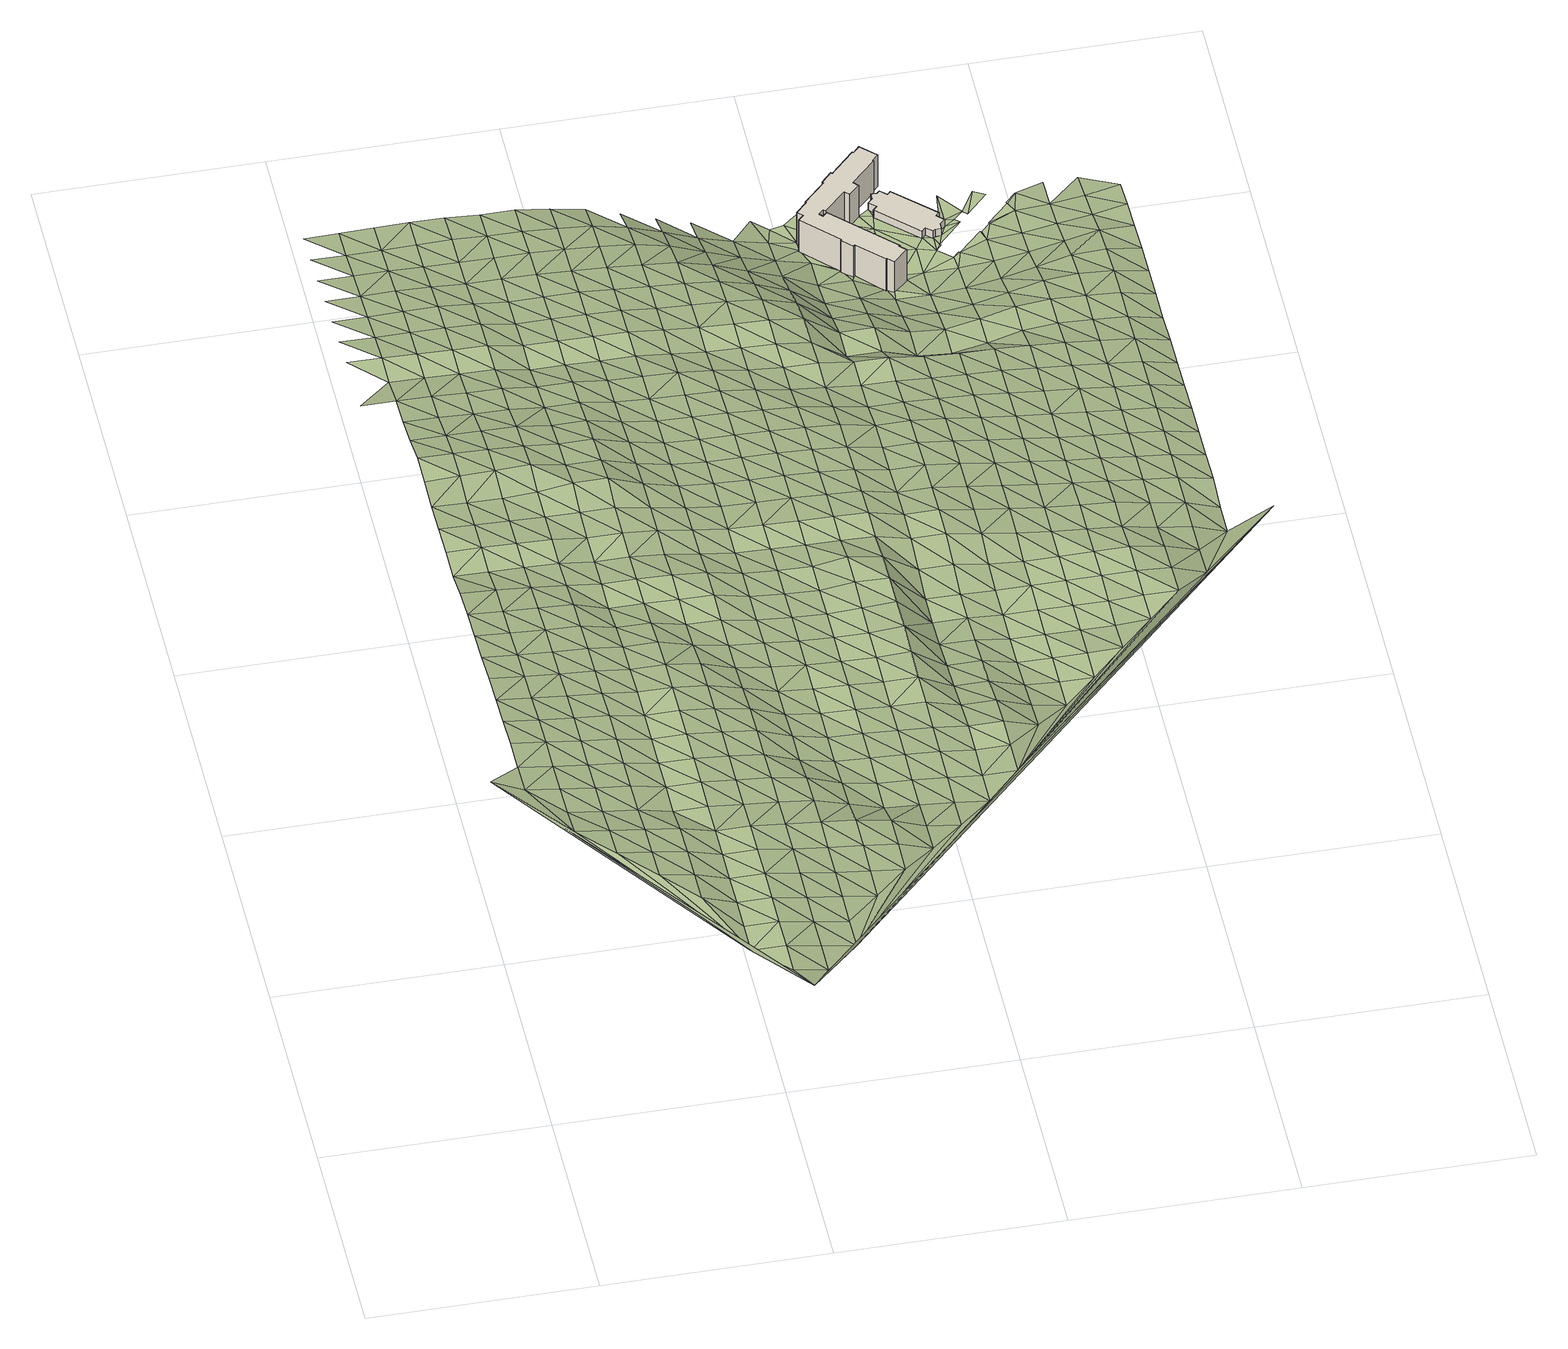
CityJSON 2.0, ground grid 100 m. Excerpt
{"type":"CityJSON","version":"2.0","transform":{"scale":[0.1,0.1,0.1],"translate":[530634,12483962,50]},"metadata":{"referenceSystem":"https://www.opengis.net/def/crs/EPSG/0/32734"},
"CityObjects":{
"building1":{"type":"Building","attributes":{"address":"Browning Road Salt River Cape Town","building":"dormitory","building:levels":6,"beds":"150","residential":"university","operator":"Cape Peninsula University of Technology","building_height":18.1,"plus_code":"4FRW3F65+FFJ","ground_height":50.22,"roof_height":68.32},"geometry":[{"type":"Solid","lod":"1","boundaries":[[[[0,1,2,3]],[[1,4,5,2]],[[4,6,7,5]],[[6,8,9,7]],[[8,10,11,9]],[[10,12,13,11]],[[12,14,15,13]],[[14,16,17,15]],[[16,18,19,17]],[[18,20,21,19]],[[20,22,23,21]],[[22,24,25,23]],[[24,26,27,25]],[[26,28,29,27]],[[28,30,31,29]],[[30,32,33,31]],[[32,34,35,33]],[[34,36,37,35]],[[36,38,39,37]],[[38,40,41,39]],[[40,42,43,41]],[[42,44,45,43]],[[44,46,47,45]],[[46,48,49,47]],[[48,50,51,49]],[[50,52,53,51]],[[52,54,55,53]],[[54,56,57,55]],[[56,58,59,57]],[[58,60,61,59]],[[60,62,63,61]],[[62,64,65,63]],[[64,66,67,65]],[[66,0,3,67]],[[3,2,5,7,9,11,13,15,17,19,21,23,25,27,29,31,33,35,37,39,41,43,45,47,49,51,53,55,57,59,61,63,65,67]],[[66,64,62,60,58,56,54,52,50,48,46,44,42,40,38,36,34,32,30,28,26,24,22,20,18,16,14,12,10,8,6,4,1,0]]]]}]},
"building2":{"type":"Building","attributes":{"address":"Browning Road Salt River Cape Town","building":"university","building:levels":1,"operator":"Cape Peninsula University of Technology","building_height":4.1,"plus_code":"4FRW3F65+GJ5","ground_height":50.32,"roof_height":54.42},"geometry":[{"type":"Solid","lod":"1","boundaries":[[[[68,69,70,71]],[[69,72,73,70]],[[72,74,75,73]],[[74,76,77,75]],[[76,78,79,77]],[[78,80,81,79]],[[80,82,83,81]],[[82,84,85,83]],[[84,86,87,85]],[[86,88,89,87]],[[88,90,91,89]],[[90,92,93,91]],[[92,94,95,93]],[[94,96,97,95]],[[96,98,99,97]],[[98,100,101,99]],[[100,102,103,101]],[[102,68,71,103]],[[71,70,73,75,77,79,81,83,85,87,89,91,93,95,97,99,101,103]],[[102,100,98,96,94,92,90,88,86,84,82,80,78,76,74,72,69,68]]]]}]},
"terrain1":{"type":"TINRelief","geometry":[{"type":"CompositeSurface","lod":"1","boundaries":[[[104,105,106]],[[107,106,105]],[[108,106,107]],[[106,109,104]],[[108,110,106]],[[106,110,109]],[[111,104,112]],[[108,107,113]],[[107,105,114]],[[107,115,113]],[[116,111,112]],[[104,109,112]],[[110,108,117]],[[113,117,108]],[[116,118,119]],[[120,109,110]],[[118,116,112]],[[114,115,107]],[[113,115,121]],[[110,117,120]],[[122,121,115]],[[123,119,124]],[[109,125,112]],[[118,126,119]],[[127,117,113]],[[125,109,120]],[[128,123,124]],[[122,115,114]],[[119,126,124]],[[121,127,113]],[[114,105,129]],[[130,118,112]],[[120,117,131]],[[130,112,125]],[[128,132,133]],[[121,122,134]],[[127,131,117]],[[126,118,135]],[[124,132,128]],[[136,134,122]],[[114,136,122]],[[137,125,120]],[[118,130,135]],[[138,133,139]],[[121,140,127]],[[131,137,120]],[[132,139,133]],[[134,140,121]],[[124,126,141]],[[142,130,125]],[[135,143,126]],[[131,127,144]],[[137,142,125]],[[114,145,136]],[[146,138,147]],[[132,124,141]],[[134,136,148]],[[139,149,138]],[[126,143,141]],[[140,144,127]],[[135,130,150]],[[145,148,136]],[[147,151,146]],[[147,138,149]],[[142,150,130]],[[137,131,152]],[[153,140,134]],[[144,154,131]],[[139,132,155]],[[156,143,135]],[[141,157,132]],[[148,153,134]],[[137,152,142]],[[158,145,114]],[[159,114,129]],[[150,156,135]],[[131,154,152]],[[159,160,114]],[[161,151,162]],[[149,139,155]],[[144,140,163]],[[151,147,164]],[[132,157,155]],[[141,143,165]],[[145,158,148]],[[153,163,140]],[[114,160,158]],[[166,161,162]],[[150,142,167]],[[151,164,162]],[[156,165,143]],[[168,154,144]],[[142,152,167]],[[147,149,169]],[[170,157,141]],[[153,148,171]],[[155,172,149]],[[163,168,144]],[[173,159,129]],[[166,174,175]],[[176,156,150]],[[160,159,173]],[[165,170,141]],[[148,158,171]],[[164,147,169]],[[154,177,152]],[[174,166,162]],[[169,149,172]],[[167,176,150]],[[155,157,178]],[[179,163,153]],[[154,168,177]],[[156,180,165]],[[170,178,157]],[[171,179,153]],[[181,182,175]],[[164,183,162]],[[152,184,167]],[[158,160,185]],[[174,186,175]],[[176,180,156]],[[187,160,173]],[[188,172,155]],[[163,189,168]],[[183,164,169]],[[184,152,177]],[[182,181,190]],[[191,170,165]],[[158,185,171]],[[175,186,181]],[[178,188,155]],[[179,189,163]],[[160,187,185]],[[192,174,162]],[[193,176,167]],[[165,180,191]],[[129,194,173]],[[172,195,169]],[[192,162,183]],[[193,167,184]],[[196,190,197]],[[178,170,198]],[[177,168,199]],[[171,200,179]],[[188,195,172]],[[189,201,168]],[[186,174,202]],[[180,176,203]],[[190,181,197]],[[198,170,191]],[[200,171,185]],[[183,169,204]],[[184,177,199]],[[187,173,194]],[[205,206,207]],[[174,192,202]],[[176,193,203]],[[199,168,201]],[[208,209,196]],[[188,178,210]],[[195,204,169]],[[189,179,211]],[[185,187,194]],[[197,208,196]],[[198,210,178]],[[200,212,179]],[[181,186,213]],[[192,183,214]],[[191,180,215]],[[193,184,216]],[[202,217,186]],[[203,218,180]],[[209,219,206]],[[220,195,188]],[[201,189,211]],[[221,222,207]],[[204,214,183]],[[216,184,199]],[[179,212,211]],[[181,213,197]],[[215,198,191]],[[200,185,223]],[[208,219,209]],[[186,217,213]],[[210,220,188]],[[215,180,218]],[[192,224,202]],[[193,225,203]],[[194,223,185]],[[204,195,226]],[[227,228,221]],[[214,224,192]],[[225,193,216]],[[229,207,206]],[[197,230,208]],[[210,198,231]],[[199,201,232]],[[233,212,200]],[[219,234,206]],[[220,226,195]],[[211,235,201]],[[217,202,236]],[[218,203,237]],[[230,197,213]],[[231,198,215]],[[223,233,200]],[[207,229,221]],[[238,214,204]],[[216,199,232]],[[239,240,227]],[[206,234,229]],[[224,236,202]],[[237,203,225]],[[235,232,201]],[[220,210,241]],[[211,212,242]],[[226,238,204]],[[219,208,243]],[[213,217,244]],[[218,245,215]],[[230,246,208]],[[231,241,210]],[[233,242,212]],[[227,221,247]],[[225,216,248]],[[249,250,239]],[[236,244,217]],[[218,237,245]],[[234,219,243]],[[224,214,251]],[[252,226,220]],[[253,235,211]],[[194,254,223]],[[221,229,247]],[[208,246,243]],[[238,255,214]],[[248,216,232]],[[230,213,256]],[[257,231,215]],[[241,252,220]],[[242,253,211]],[[258,239,227]],[[224,251,236]],[[225,259,237]],[[254,233,223]],[[260,261,249]],[[244,256,213]],[[214,255,251]],[[245,257,215]],[[238,226,262]],[[247,258,227]],[[259,225,248]],[[229,234,263]],[[246,230,264]],[[232,235,265]],[[254,242,233]],[[243,266,234]],[[252,262,226]],[[253,267,235]],[[239,268,249]],[[244,236,269]],[[241,231,270]],[[237,271,245]],[[272,260,273]],[[256,264,230]],[[231,257,274]],[[229,263,247]],[[275,255,238]],[[248,232,265]],[[258,268,239]],[[234,266,263]],[[236,251,269]],[[271,237,259]],[[265,235,267]],[[276,243,246]],[[241,270,252]],[[253,242,277]],[[262,275,238]],[[231,274,270]],[[278,256,244]],[[257,245,279]],[[280,281,273]],[[264,276,246]],[[254,277,242]],[[194,282,254]],[[260,249,283]],[[247,284,258]],[[259,248,285]],[[268,286,249]],[[269,278,244]],[[245,271,279]],[[266,243,287]],[[255,288,251]],[[262,252,289]],[[290,267,253]],[[284,247,263]],[[275,291,255]],[[285,248,265]],[[260,283,273]],[[264,256,292]],[[293,274,257]],[[249,286,283]],[[276,287,243]],[[252,270,289]],[[277,290,253]],[[268,258,294]],[[288,269,251]],[[259,295,271]],[[278,292,256]],[[255,291,288]],[[279,293,257]],[[296,263,266]],[[297,275,262]],[[258,284,294]],[[295,259,285]],[[280,273,298]],[[299,276,264]],[[274,300,270]],[[301,265,267]],[[287,296,266]],[[289,297,262]],[[290,302,267]],[[286,268,303]],[[269,304,278]],[[271,305,279]],[[282,277,254]],[[283,298,273]],[[292,299,264]],[[274,293,300]],[[284,263,306]],[[275,307,291]],[[265,301,285]],[[294,303,268]],[[269,288,304]],[[305,271,295]],[[301,267,302]],[[270,308,289]],[[290,277,282]],[[296,306,263]],[[297,307,275]],[[194,309,282]],[[286,310,283]],[[287,276,311]],[[312,292,278]],[[293,279,313]],[[298,314,280]],[[299,315,276]],[[308,270,300]],[[316,294,284]],[[295,285,317]],[[286,303,310]],[[278,304,312]],[[313,279,305]],[[296,287,311]],[[288,291,318]],[[319,297,289]],[[320,302,290]],[[306,316,284]],[[276,315,311]],[[307,321,291]],[[285,301,317]],[[283,322,298]],[[299,292,323]],[[293,324,300]],[[308,319,289]],[[282,320,290]],[[303,294,325]],[[304,288,318]],[[326,305,295]],[[322,283,310]],[[312,323,292]],[[291,321,318]],[[324,293,313]],[[306,296,327]],[[307,297,328]],[[316,325,294]],[[317,326,295]],[[329,315,299]],[[300,330,308]],[[301,302,331]],[[311,327,296]],[[297,319,328]],[[320,332,302]],[[314,298,333]],[[334,310,303]],[[304,335,312]],[[313,305,336]],[[322,337,298]],[[323,329,299]],[[330,300,324]],[[306,338,316]],[[321,307,339]],[[331,317,301]],[[340,309,194]],[[325,334,303]],[[335,304,318]],[[326,336,305]],[[331,302,332]],[[315,341,311]],[[319,308,342]],[[298,337,333]],[[327,338,306]],[[328,339,307]],[[322,310,343]],[[323,312,344]],[[345,324,313]],[[309,320,282]],[[329,341,315]],[[342,308,330]],[[325,316,346]],[[318,321,347]],[[317,348,326]],[[334,343,310]],[[312,335,344]],[[336,345,313]],[[349,327,311]],[[319,350,328]],[[320,309,332]],[[338,346,316]],[[321,339,347]],[[317,331,348]],[[337,322,351]],[[352,329,323]],[[341,349,311]],[[350,319,342]],[[325,353,334]],[[335,318,354]],[[330,324,355]],[[356,336,326]],[[343,351,322]],[[344,352,323]],[[345,357,324]],[[358,338,327]],[[339,328,359]],[[346,353,325]],[[354,318,347]],[[326,348,356]],[[360,333,337]],[[329,361,341]],[[342,330,355]],[[331,332,362]],[[349,358,327]],[[359,328,350]],[[324,357,355]],[[309,363,332]],[[364,340,194]],[[343,334,365]],[[335,366,344]],[[345,336,367]],[[351,360,337]],[[352,361,329]],[[346,338,368]],[[339,369,347]],[[348,331,362]],[[353,365,334]],[[366,335,354]],[[356,367,336]],[[362,332,363]],[[349,341,370]],[[350,342,371]],[[358,368,338]],[[369,339,359]],[[344,372,352]],[[373,357,345]],[[360,374,333]],[[341,361,370]],[[355,371,342]],[[351,343,375]],[[376,353,346]],[[354,347,377]],[[348,378,356]],[[365,379,343]],[[372,344,366]],[[367,373,345]],[[358,349,380]],[[350,381,359]],[[368,376,346]],[[377,347,369]],[[378,348,362]],[[361,352,382]],[[357,383,355]],[[309,340,363]],[[343,379,375]],[[370,380,349]],[[371,381,350]],[[360,351,384]],[[365,353,385]],[[366,354,386]],[[367,356,387]],[[372,382,352]],[[373,383,357]],[[368,358,388]],[[369,359,389]],[[376,385,353]],[[386,354,377]],[[356,378,387]],[[390,364,194]],[[374,360,384]],[[370,361,391]],[[392,371,355]],[[362,363,393]],[[351,375,384]],[[380,388,358]],[[381,389,359]],[[394,379,365]],[[366,395,372]],[[396,373,367]],[[391,361,382]],[[383,392,355]],[[368,397,376]],[[369,398,377]],[[378,362,393]],[[385,394,365]],[[395,366,386]],[[387,396,367]],[[393,363,340]],[[399,380,370]],[[400,381,371]],[[388,397,368]],[[389,398,369]],[[382,372,401]],[[373,402,383]],[[384,403,374]],[[391,399,370]],[[392,400,371]],[[375,379,404]],[[385,376,405]],[[386,377,406]],[[378,407,387]],[[394,408,379]],[[372,395,401]],[[396,402,373]],[[388,380,409]],[[389,381,410]],[[397,405,376]],[[398,406,377]],[[407,378,393]],[[375,404,384]],[[411,391,382]],[[392,383,412]],[[379,408,404]],[[399,409,380]],[[400,410,381]],[[385,413,394]],[[414,396,387]],[[411,382,401]],[[383,402,412]],[[415,397,388]],[[386,416,395]],[[417,398,389]],[[405,413,385]],[[406,418,386]],[[414,387,407]],[[419,403,384]],[[399,391,420]],[[400,392,421]],[[393,340,364]],[[409,415,388]],[[410,417,389]],[[408,394,422]],[[401,395,416]],[[402,396,423]],[[384,404,419]],[[391,411,420]],[[386,418,416]],[[412,421,392]],[[405,397,424]],[[406,398,425]],[[194,129,426]],[[407,393,364]],[[413,422,394]],[[396,414,423]],[[399,427,409]],[[410,400,428]],[[415,424,397]],[[417,425,398]],[[411,401,429]],[[419,430,403]],[[427,399,420]],[[421,428,400]],[[408,431,404]],[[432,413,405]],[[433,418,406]],[[412,402,434]],[[414,407,435]],[[422,436,408]],[[429,401,416]],[[423,437,402]],[[410,438,417]],[[424,432,405]],[[425,433,406]],[[435,407,364]],[[431,419,404]],[[415,409,439]],[[411,440,420]],[[421,412,434]],[[408,436,431]],[[427,441,409]],[[428,438,410]],[[434,402,437]],[[422,413,442]],[[414,443,423]],[[440,411,429]],[[415,439,424]],[[416,418,444]],[[425,417,445]],[[432,442,413]],[[409,441,439]],[[433,446,418]],[[443,414,435]],[[447,430,419]],[[420,448,427]],[[421,449,428]],[[438,445,417]],[[450,436,422]],[[429,416,444]],[[437,423,451]],[[447,419,431]],[[448,420,440]],[[418,446,444]],[[434,449,421]],[[432,424,452]],[[425,453,433]],[[442,450,422]],[[423,443,451]],[[441,427,454]],[[438,428,455]],[[390,435,364]],[[424,439,452]],[[445,453,425]],[[440,429,456]],[[437,457,434]],[[430,447,458]],[[448,454,427]],[[449,455,428]],[[431,436,459]],[[460,442,432]],[[446,433,461]],[[450,462,436]],[[456,429,444]],[[457,437,451]],[[441,463,439]],[[464,445,438]],[[435,465,443]],[[452,460,432]],[[453,461,433]],[[440,466,448]],[[434,467,449]],[[436,462,459]],[[441,454,463]],[[455,464,438]],[[447,431,468]],[[450,442,469]],[[470,444,446]],[[451,443,465]],[[466,440,456]],[[467,434,457]],[[435,390,465]],[[439,471,452]],[[453,445,472]],[[460,469,442]],[[446,461,470]],[[468,458,447]],[[454,448,473]],[[455,449,474]],[[468,431,459]],[[471,439,463]],[[464,472,445]],[[475,462,450]],[[456,444,476]],[[457,451,477]],[[473,448,466]],[[467,474,449]],[[452,478,460]],[[479,461,453]],[[469,475,450]],[[470,476,444]],[[477,451,465]],[[454,480,463]],[[471,478,452]],[[472,479,453]],[[466,456,481]],[[464,455,482]],[[457,483,467]],[[458,468,484]],[[480,454,473]],[[455,474,485]],[[462,486,459]],[[487,469,460]],[[461,488,470]],[[475,489,462]],[[476,481,456]],[[483,457,477]],[[463,490,471]],[[472,464,482]],[[478,487,460]],[[479,488,461]],[[455,485,482]],[[459,486,468]],[[466,491,473]],[[474,467,492]],[[390,493,465]],[[462,489,486]],[[490,463,480]],[[475,469,494]],[[495,476,470]],[[481,491,466]],[[492,467,483]],[[478,471,496]],[[479,472,497]],[[477,465,493]],[[487,494,469]],[[488,495,470]],[[468,498,484]],[[480,473,499]],[[474,500,485]],[[496,471,490]],[[482,497,472]],[[501,489,475]],[[502,481,476]],[[483,477,493]],[[498,468,486]],[[491,499,473]],[[474,492,500]],[[487,478,503]],[[479,504,488]],[[494,501,475]],[[495,502,476]],[[480,505,490]],[[503,478,496]],[[497,504,479]],[[491,481,506]],[[507,482,485]],[[483,508,492]],[[499,505,480]],[[500,509,485]],[[486,489,510]],[[495,488,511]],[[501,512,489]],[[502,506,481]],[[508,483,493]],[[390,513,493]],[[494,487,514]],[[496,490,515]],[[482,507,497]],[[194,426,390]],[[487,503,516]],[[504,511,488]],[[485,509,507]],[[486,510,498]],[[517,499,491]],[[492,518,500]],[[489,512,510]],[[505,515,490]],[[501,494,514]],[[495,519,502]],[[487,516,514]],[[506,517,491]],[[518,492,508]],[[503,496,520]],[[504,497,521]],[[511,519,495]],[[522,498,523]],[[505,499,524]],[[509,500,525]],[[496,515,520]],[[497,507,521]],[[501,526,512]],[[506,502,527]],[[498,510,523]],[[517,524,499]],[[525,500,518]],[[516,503,528]],[[529,511,504]],[[493,513,508]],[[526,501,514]],[[519,527,502]],[[530,515,505]],[[509,531,507]],[[528,503,520]],[[521,529,504]],[[532,517,506]],[[508,513,518]],[[524,530,505]],[[531,509,525]],[[533,513,390]],[[512,534,510]],[[516,535,514]],[[519,511,536]],[[526,537,512]],[[532,506,527]],[[520,515,538]],[[539,521,507]],[[535,516,528]],[[529,536,511]],[[510,534,523]],[[525,518,540]],[[512,537,534]],[[530,538,515]],[[539,507,531]],[[541,526,514]],[[524,517,542]],[[543,527,519]],[[517,532,544]],[[513,540,518]],[[545,528,520]],[[521,546,529]],[[541,514,535]],[[536,543,519]],[[547,523,548]],[[530,524,542]],[[525,549,531]],[[538,545,520]],[[517,544,542]],[[546,521,539]],[[537,526,550]],[[548,523,534]],[[540,549,525]],[[535,528,551]],[[532,527,552]],[[536,529,553]],[[526,541,550]],[[543,554,527]],[[530,555,538]],[[539,531,556]],[[557,533,390]],[[545,551,528]],[[529,546,553]],[[544,532,552]],[[555,530,542]],[[552,527,554]],[[549,556,531]],[[537,558,534]],[[559,541,535]],[[560,543,536]],[[513,533,540]],[[550,561,537]],[[551,559,535]],[[553,560,536]],[[548,534,558]],[[562,545,538]],[[544,563,542]],[[546,539,564]],[[549,540,533]],[[537,561,558]],[[555,565,538]],[[556,566,539]],[[550,541,567]],[[543,568,554]],[[563,544,552]],[[545,562,551]],[[546,564,553]],[[559,567,541]],[[538,565,562]],[[560,568,543]],[[539,566,564]],[[569,570,548]],[[571,555,542]],[[549,572,556]],[[573,561,550]],[[569,548,558]],[[571,542,563]],[[533,572,549]],[[557,390,574]],[[559,551,575]],[[552,554,576]],[[553,577,560]],[[567,573,550]],[[568,578,554]],[[565,555,579]],[[566,556,580]],[[551,562,575]],[[577,553,564]],[[563,552,576]],[[555,571,579]],[[576,554,578]],[[572,580,556]],[[561,581,558]],[[582,567,559]],[[573,583,561]],[[568,560,584]],[[566,585,564]],[[575,582,559]],[[577,586,560]],[[569,558,581]],[[562,565,587]],[[571,563,588]],[[561,583,581]],[[579,589,565]],[[580,585,566]],[[573,567,590]],[[578,568,584]],[[572,533,557]],[[588,563,576]],[[560,586,584]],[[587,575,562]],[[564,591,577]],[[582,590,567]],[[565,589,587]],[[571,592,579]],[[580,572,557]],[[585,591,564]],[[390,593,574]],[[594,583,573]],[[569,581,595]],[[592,571,588]],[[575,596,582]],[[576,578,597]],[[586,577,598]],[[595,599,569]],[[590,594,573]],[[584,600,578]],[[589,579,601]],[[585,580,602]],[[575,587,596]],[[591,598,577]],[[588,576,597]],[[601,579,592]],[[597,578,600]],[[557,602,580]],[[583,603,581]],[[604,590,582]],[[586,605,584]],[[594,606,583]],[[589,607,587]],[[585,608,591]],[[596,604,582]],[[598,605,586]],[[599,595,609]],[[595,581,610]],[[592,588,611]],[[583,606,603]],[[607,589,601]],[[602,608,585]],[[594,590,612]],[[600,584,613]],[[597,611,588]],[[596,587,614]],[[598,591,615]],[[616,593,390]],[[603,610,581]],[[595,617,609]],[[604,612,590]],[[605,613,584]],[[592,618,601]],[[617,595,610]],[[614,587,607]],[[608,615,591]],[[619,606,594]],[[600,620,597]],[[602,557,574]],[[611,618,592]],[[621,609,617]],[[622,604,596]],[[598,623,605]],[[612,619,594]],[[613,620,600]],[[607,601,624]],[[610,625,617]],[[574,608,602]],[[622,596,614]],[[615,623,598]],[[626,603,606]],[[611,597,627]],[[618,624,601]],[[628,621,617]],[[603,629,610]],[[604,630,612]],[[613,605,631]],[[606,619,632]],[[620,627,597]],[[633,628,617]],[[607,634,614]],[[632,626,606]],[[615,608,635]],[[630,604,622]],[[623,631,605]],[[621,628,636]],[[629,603,626]],[[618,611,637]],[[624,634,607]],[[574,635,608]],[[619,612,638]],[[627,637,611]],[[622,614,639]],[[620,613,640]],[[641,623,615]],[[612,630,638]],[[631,642,613]],[[643,644,645]],[[632,646,626]],[[643,647,648]],[[618,649,624]],[[643,645,647]],[[634,639,614]],[[635,641,615]],[[632,650,646]],[[632,619,651]],[[620,640,627]],[[637,649,618]],[[613,642,640]],[[631,623,652]],[[638,653,619]],[[645,654,647]],[[651,650,632]],[[630,622,655]],[[634,624,656]],[[639,657,622]],[[653,651,619]],[[641,652,623]],[[637,627,658]],[[574,593,635]],[[649,656,624]],[[616,390,426]],[[630,655,638]],[[659,642,631]],[[660,647,654]],[[622,657,655]],[[627,640,658]],[[634,661,639]],[[641,635,593]],[[662,654,645]],[[652,659,631]],[[663,649,637]],[[653,664,651]],[[651,664,665]],[[656,661,634]],[[638,666,653]],[[642,667,640]],[[658,663,637]],[[668,660,654]],[[645,669,662]],[[657,639,670]],[[671,652,641]],[[666,638,655]],[[642,659,667]],[[649,672,656]],[[661,670,639]],[[593,671,641]],[[653,673,664]],[[674,668,654]],[[640,675,658]],[[674,654,662]],[[663,672,649]],[[657,676,655]],[[652,677,659]],[[666,673,653]],[[675,640,667]],[[664,673,678]],[[679,661,656]],[[678,669,680]],[[670,676,657]],[[671,677,652]],[[674,681,668]],[[682,663,658]],[[656,672,679]],[[655,683,666]],[[682,658,675]],[[684,669,678]],[[670,661,685]],[[667,659,686]],[[681,674,687]],[[662,669,688]],[[676,683,655]],[[677,689,659]],[[678,673,684]],[[681,687,690]],[[674,662,688]],[[672,663,691]],[[616,671,593]],[[685,661,679]],[[673,666,692]],[[675,667,686]],[[663,682,691]],[[686,659,689]],[[669,684,688]],[[687,693,690]],[[676,670,694]],[[683,692,666]],[[677,671,695]],[[674,696,687]],[[685,694,670]],[[679,672,697]],[[682,675,698]],[[691,699,672]],[[674,688,696]],[[684,673,700]],[[701,683,676]],[[689,677,695]],[[692,702,673]],[[698,675,686]],[[671,616,695]],[[685,679,697]],[[703,688,684]],[[694,701,676]],[[697,672,699]],[[682,704,691]],[[702,700,673]],[[692,683,705]],[[704,682,698]],[[696,688,703]],[[684,706,703]],[[694,685,707]],[[686,689,708]],[[701,705,683]],[[695,709,689]],[[706,684,700]],[[699,691,710]],[[697,707,685]],[[696,703,711]],[[712,696,711]],[[713,702,692]],[[698,686,708]],[[710,691,704]],[[708,689,709]],[[711,703,714]],[[701,694,715]],[[703,716,714]],[[705,713,692]],[[699,717,697]],[[714,718,711]],[[719,711,718]],[[694,707,715]],[[704,698,720]],[[721,695,616]],[[706,700,722]],[[717,699,710]],[[700,702,723]],[[724,705,701]],[[722,725,706]],[[713,726,702]],[[708,720,698]],[[727,728,718]],[[707,697,729]],[[695,721,709]],[[715,724,701]],[[714,730,718]],[[704,731,710]],[[723,722,700]],[[723,702,726]],[[729,697,717]],[[732,733,734]],[[733,732,727]],[[713,705,735]],[[721,708,709]],[[727,718,730]],[[720,731,704]],[[736,715,707]],[[727,737,733]],[[734,733,738]],[[724,735,705]],[[717,710,739]],[[730,737,727]],[[736,707,729]],[[740,726,713]],[[720,708,741]],[[731,739,710]],[[742,722,723]],[[743,733,737]],[[738,733,743]],[[715,744,724]],[[735,740,713]],[[741,708,721]],[[722,742,745]],[[717,746,729]],[[744,715,736]],[[721,616,426]],[[747,731,720]],[[739,746,717]],[[723,726,748]],[[735,724,749]],[[740,750,726]],[[747,720,741]],[[742,751,745]],[[736,729,752]],[[724,744,749]],[[723,748,742]],[[753,739,731]],[[751,742,754]],[[748,726,750]],[[746,752,729]],[[743,755,756]],[[757,740,735]],[[753,731,747]],[[749,757,735]],[[744,736,758]],[[746,739,759]],[[752,760,736]],[[742,761,754]],[[756,755,762]],[[740,763,750]],[[742,748,761]],[[759,739,753]],[[744,758,749]],[[757,763,740]],[[736,760,758]],[[764,765,754]],[[766,752,746]],[[766,746,759]],[[754,761,764]],[[748,750,767]],[[749,768,757]],[[763,769,750]],[[770,765,764]],[[760,752,771]],[[768,749,758]],[[761,748,767]],[[767,750,769]],[[752,766,771]],[[763,757,772]],[[773,758,760]],[[768,774,757]],[[775,776,770]],[[770,764,775]],[[777,764,761]],[[773,760,771]],[[769,763,772]],[[777,761,767]],[[757,774,772]],[[768,758,778]],[[764,779,775]],[[778,758,773]],[[764,777,779]],[[780,767,769]],[[774,768,781]],[[772,782,769]],[[781,768,778]],[[767,780,777]],[[780,769,782]],[[783,775,779]],[[784,772,774]],[[784,774,781]],[[777,785,779]],[[782,772,786]],[[777,780,785]],[[786,772,784]],[[787,780,782]],[[785,788,779]],[[787,782,786]],[[789,779,788]],[[790,785,780]],[[790,780,787]],[[788,785,791]],[[791,785,790]],[[792,789,788]],[[792,788,791]]]}]}
},
"vertices":[
[2416,4681,10],[2480,4745,10],[2480,4745,191],[2416,4681,191],[2455,4771,10],[2455,4771,191],[2459,4775,10],[2459,4775,191],[2198,5034,10],[2198,5034,191],[2179,5014,10],[2179,5014,191],[2165,5029,10],[2165,5029,191],[2186,5051,10],[2186,5051,191],[2195,5042,10],[2195,5042,191],[2295,5142,10],[2295,5142,191],[2315,5120,10],[2315,5120,191],[2362,5167,10],[2362,5167,191],[2344,5189,10],[2344,5189,191],[2454,5302,10],[2454,5302,191],[2450,5306,10],[2450,5306,191],[2478,5335,10],[2478,5335,191],[2410,5400,10],[2410,5400,191],[2381,5370,10],[2381,5370,191],[2377,5374,10],[2377,5374,191],[2269,5263,10],[2269,5263,191],[2264,5268,10],[2264,5268,191],[2216,5218,10],[2216,5218,191],[2221,5213,10],[2221,5213,191],[2122,5113,10],[2122,5113,191],[2126,5109,10],[2126,5109,191],[2074,5057,10],[2074,5057,191],[2097,5034,10],[2097,5034,191],[2074,5011,10],[2074,5011,191],[2225,4858,10],[2225,4858,191],[2221,4853,10],[2221,4853,191],[2267,4808,10],[2267,4808,191],[2274,4815,10],[2274,4815,191],[2385,4704,10],[2385,4704,191],[2389,4708,10],[2389,4708,191],
[2469,5264,11],[2458,5252,11],[2458,5252,52],[2469,5264,52],[2430,5253,11],[2430,5253,52],[2430,5222,11],[2430,5222,52],[2409,5201,11],[2409,5201,52],[2440,5171,11],[2440,5171,52],[2422,5153,11],[2422,5153,52],[2596,4986,11],[2596,4986,52],[2613,5004,11],[2613,5004,52],[2642,4977,11],[2642,4977,52],[2651,4986,11],[2651,4986,52],[2678,4986,11],[2678,4986,52],[2678,5015,11],[2678,5015,52],[2702,5039,11],[2702,5039,52],[2673,5067,11],[2673,5067,52],[2688,5083,11],[2688,5083,52],[2514,5250,11],[2514,5250,52],[2499,5235,11],[2499,5235,52],
[155,1477,665],[20,1380,698],[155,1327,674],[305,1027,685],[305,1177,657],[305,1477,645],[305,1327,652],[155,1627,665],[305,1627,645],[455,1027,663],[906,277,580],[455,877,673],[155,1777,653],[455,1177,635],[305,1777,635],[155,1927,638],[455,1327,631],[606,877,648],[606,727,656],[155,2077,623],[305,2077,607],[455,1477,624],[305,1927,621],[606,1027,640],[155,2227,607],[1123,5,589],[455,1627,624],[606,1177,615],[305,2227,593],[155,2377,592],[756,727,630],[455,1777,617],[756,577,636],[606,1327,613],[155,2527,576],[305,2377,580],[756,877,624],[455,2077,593],[606,1477,608],[455,1927,605],[756,1027,619],[906,427,580],[155,2677,559],[305,2677,550],[906,577,580],[305,2527,566],[606,1627,608],[155,2827,519],[756,1327,579],[906,727,579],[756,1177,578],[455,2377,570],[606,1777,602],[455,2227,582],[1056,427,580],[1056,127,580],[1056,277,580],[155,2977,519],[305,2977,517],[906,877,578],[305,2827,517],[606,1927,592],[155,3127,513],[756,1477,578],[906,1027,576],[455,2677,537],[606,2077,583],[1056,577,580],[455,2527,558],[1206,127,550],[305,3127,509],[155,3277,502],[756,1627,578],[906,1177,578],[606,2227,573],[1056,727,579],[756,1777,576],[305,3427,513],[155,3427,509],[455,2827,513],[906,1327,579],[1206,427,551],[305,3277,497],[1206,277,550],[606,2377,563],[1056,877,578],[155,3577,506],[756,1927,571],[455,2977,513],[906,1477,578],[1357,277,523],[606,2527,548],[155,3727,468],[305,3577,505],[756,2077,564],[1056,1177,561],[1206,577,552],[1056,1027,576],[455,3127,503],[906,1627,578],[606,2677,519],[5,4027,418],[155,4027,420],[155,4177,389],[305,3727,470],[155,3877,438],[756,2227,553],[1206,877,555],[1206,727,554],[455,3427,518],[606,2827,509],[906,1927,571],[1056,1327,563],[455,3277,495],[906,1777,576],[305,3877,434],[756,2377,526],[155,4327,389],[5,4327,391],[1357,427,525],[606,2977,509],[1056,1477,563],[756,2527,498],[155,4477,370],[5,4477,372],[305,4177,384],[455,3577,500],[906,2077,564],[1206,1177,547],[1357,577,528],[305,4027,416],[1206,1027,558],[606,3127,498],[1056,1627,563],[756,2677,502],[155,4627,348],[5,4627,347],[906,2227,553],[1357,727,529],[455,3877,428],[606,3277,504],[1056,1777,560],[455,3727,467],[305,4327,384],[1206,1327,550],[155,4777,329],[5,4777,329],[756,2977,489],[906,2377,526],[1357,877,533],[1507,577,504],[756,2827,489],[606,3427,524],[1056,1927,554],[305,4477,369],[1206,1477,542],[155,4927,308],[5,4927,306],[906,2527,498],[455,4177,380],[606,3577,491],[1357,1177,528],[455,4027,410],[1357,1027,542],[305,4627,352],[756,3127,496],[1056,2227,510],[1206,1627,542],[5,5077,288],[155,5077,287],[1056,2077,541],[906,2677,502],[606,3727,464],[1507,727,508],[756,3277,527],[1206,1777,531],[155,5227,276],[5,5227,273],[1657,727,490],[305,4927,307],[455,4327,380],[1357,1327,521],[305,4777,332],[606,3877,424],[906,2977,489],[1056,2377,489],[1507,877,518],[906,2827,489],[756,3427,493],[1206,1927,511],[455,4477,367],[1357,1477,484],[606,4027,407],[1056,2527,493],[305,5077,289],[756,3577,476],[1206,2077,488],[1507,1177,480],[1507,1027,527],[455,4627,353],[906,3127,496],[1357,1627,484],[606,4177,377],[1056,2677,497],[1206,2227,478],[1807,877,445],[455,4777,327],[756,3877,408],[906,3277,527],[1357,1777,469],[305,5227,279],[756,3727,443],[606,4327,377],[1507,1327,462],[1056,2977,474],[1206,2377,485],[1657,877,498],[1056,2827,474],[455,4927,302],[906,3427,493],[1357,1927,462],[606,4477,361],[1507,1477,447],[756,4027,388],[1206,2527,490],[906,3577,476],[1357,2077,464],[1657,1177,428],[1657,1027,496],[455,5227,282],[606,4627,339],[1056,3127,468],[1507,1627,447],[455,5077,290],[756,4177,348],[1206,2677,483],[1957,1027,413],[906,3727,443],[1357,2227,463],[606,4777,315],[1056,3277,468],[1507,1777,447],[756,4327,348],[1206,2827,450],[1657,1327,431],[906,3877,408],[1357,2377,458],[606,4927,302],[1056,3427,444],[756,4477,335],[1206,2977,450],[1507,2077,449],[1657,1477,440],[1507,1927,448],[906,4027,388],[1357,2527,455],[606,5077,294],[1056,3577,429],[1807,1177,417],[1807,1027,436],[2108,1177,383],[756,4627,323],[1206,3127,438],[1657,1627,440],[906,4177,348],[1357,2677,449],[1056,3727,406],[1507,2227,447],[1206,3277,426],[1657,1777,442],[606,5227,279],[756,4927,299],[906,4327,348],[1357,2827,428],[1807,1327,422],[756,4777,315],[1056,3877,384],[1507,2377,445],[1206,3427,411],[1657,1927,442],[756,5077,285],[906,4477,335],[1357,2977,428],[1807,1477,430],[1056,4027,367],[1507,2527,440],[2258,1327,393],[1206,3577,397],[1657,2077,440],[1957,1177,402],[906,4627,323],[1357,3127,419],[1807,1627,430],[1056,4177,343],[1507,2677,436],[1206,3727,384],[1657,2227,438],[1357,3277,411],[1807,1777,430],[756,5227,269],[906,4927,299],[1056,4327,343],[1507,2827,422],[1957,1327,408],[906,4777,315],[1206,3877,372],[1657,2377,437],[1357,3427,397],[1807,1927,432],[1056,4477,333],[1957,1477,420],[1206,4027,362],[1507,3127,412],[1657,2527,433],[1507,2977,422],[906,5077,285],[1357,3577,388],[1807,2077,435],[1056,4627,323],[1957,1627,420],[1206,4177,342],[1657,2677,431],[3680,2940,157],[1357,3727,378],[1807,2227,438],[1507,3277,404],[906,5227,269],[1056,4927,292],[1206,4327,342],[1657,2827,417],[1957,1927,433],[2108,1327,393],[1056,4777,306],[1957,1777,427],[1807,2377,442],[1357,4027,359],[1507,3427,395],[1357,3877,368],[1206,4477,327],[2108,1477,400],[1657,3127,410],[1807,2527,452],[1657,2977,417],[1056,5077,274],[1507,3577,386],[1957,2077,441],[1206,4627,310],[2108,1627,400],[1357,4177,325],[1807,2677,457],[1507,3727,375],[1957,2227,448],[1657,3277,402],[2108,1777,383],[1056,5227,247],[1206,4927,280],[1357,4327,325],[1807,2827,414],[1206,4777,298],[1507,3877,361],[1957,2377,451],[2258,1477,400],[1657,3427,392],[2108,1927,354],[1206,5077,258],[1357,4477,309],[1807,2977,414],[1507,4027,341],[1957,2527,449],[1657,3577,379],[2108,2077,333],[1357,4627,298],[1807,3127,402],[2258,1627,400],[1507,4177,310],[1957,2677,434],[1657,3727,364],[1807,3277,392],[2108,2377,300],[2258,1777,383],[1206,5227,217],[2108,2227,313],[1357,4927,262],[1507,4327,310],[1957,2827,409],[1357,4777,284],[1657,3877,342],[1807,3427,384],[2258,1927,354],[2408,1627,350],[1507,4477,301],[1957,2977,409],[1657,4027,316],[2108,2527,298],[1357,5077,223],[1807,3577,373],[2258,2077,333],[1507,4627,288],[1957,3127,394],[1657,4177,304],[2108,2677,330],[1807,3727,352],[1957,3277,379],[2258,2377,300],[2408,1777,325],[2258,2227,313],[1507,4927,226],[2108,2827,370],[1507,4777,269],[2558,1777,294],[1657,4477,294],[1807,3877,315],[1657,4327,304],[1957,3427,371],[2408,1927,301],[2108,2977,370],[1807,4027,302],[2258,2527,298],[1357,5227,162],[1507,5077,167],[1957,3577,360],[2408,2077,294],[1657,4627,271],[2108,3127,357],[1807,4177,299],[2258,2677,330],[1957,3727,327],[2408,2227,291],[2108,3277,348],[2708,1927,288],[1657,4927,163],[1807,4327,299],[2258,2827,370],[1657,4777,226],[1957,3877,296],[2408,2377,290],[2558,1927,291],[1807,4477,278],[2108,3577,328],[2258,2977,370],[2108,3427,340],[1957,4027,300],[2408,2527,291],[1507,5227,106],[1657,5077,105],[2558,2077,290],[1807,4627,228],[1957,4177,278],[2258,3277,348],[2408,2677,305],[2258,3127,357],[2108,3727,296],[2558,2227,286],[2859,2077,293],[1807,4927,105],[1957,4327,278],[2408,2827,343],[1807,4777,166],[2108,4027,276],[2258,3427,340],[2558,2527,292],[2108,3877,279],[2558,2377,290],[1957,4477,229],[2408,2977,343],[1807,5077,57],[1657,5227,53],[2258,3577,328],[2708,2077,292],[1957,4627,164],[3009,2227,291],[2108,4177,170],[2408,3277,328],[2558,2677,293],[2408,3127,335],[2258,3727,296],[2708,2227,284],[1957,4927,56],[2108,4327,170],[1957,4777,104],[2558,2977,318],[2708,2377,288],[2558,2827,318],[2258,4027,276],[2408,3427,321],[2258,3877,279],[2108,4477,112],[2708,2527,292],[2408,3577,311],[3159,2377,289],[2108,4627,59],[1957,5077,22],[2258,4177,170],[2558,3277,305],[2708,2677,292],[1912,5229,12],[2558,3127,312],[2408,3727,289],[2859,2227,283],[2108,4927,17],[2258,4327,170],[2708,2827,298],[2108,4777,25],[2408,3877,268],[2859,2377,286],[1979,5163,12],[2074,5011,16],[2558,3427,298],[2258,4477,112],[2708,2977,298],[2408,4027,252],[2859,2527,292],[3309,2527,227],[2074,5057,16],[2558,3577,290],[2258,4627,59],[2708,3127,290],[2043,5177,14],[2408,4177,117],[2859,2677,293],[2558,3727,279],[2097,5034,16],[2221,4853,17],[2708,3277,284],[2122,5113,16],[2225,4858,17],[2408,4327,117],[2859,2827,283],[2258,4777,25],[2126,5109,16],[2558,3877,260],[3009,2377,292],[2108,5227,14],[2708,3427,277],[2408,4477,68],[2558,4027,240],[2859,3127,271],[3009,2527,293],[2859,2977,283],[2165,5029,16],[2179,5014,16],[2198,5034,16],[2267,4808,25],[2195,5042,16],[2186,5051,16],[2708,3577,270],[2274,4815,25],[2385,4704,17],[3009,2677,293],[2408,4627,27],[2258,5077,16],[2558,4327,102],[2708,3727,264],[2558,4177,102],[2859,3277,263],[3009,2827,271],[2295,5142,16],[2708,3877,254],[2408,4927,15],[2859,3427,257],[2416,4681,27],[2389,4708,17],[2558,4477,58],[3009,2977,271],[2315,5120,16],[2459,4775,17],[2708,4027,238],[3159,2527,283],[2859,3577,252],[2558,4627,24],[2408,5077,16],[3009,3127,254],[2708,4177,135],[3159,2677,269],[2480,4745,17],[2859,3727,247],[2455,4771,17],[2362,5167,15],[3009,3277,247],[2708,4327,135],[2558,4777,13],[2859,3877,241],[3159,2977,237],[2422,5153,15],[2558,4927,13],[3159,2827,237],[2409,5201,15],[3009,3427,240],[2708,4477,79],[2440,5171,15],[2859,4027,232],[3309,2677,217],[2596,4986,13],[3009,3727,231],[3159,3127,234],[3009,3577,236],[2708,4777,12],[2859,4177,179],[2708,4627,37],[2640,4902,12],[3159,3277,229],[2859,4327,179],[2701,4844,12],[3009,3877,227],[3309,2977,213],[3309,2827,213],[3159,3427,224],[2642,4977,12],[2613,5004,14],[2859,4477,119],[2660,4935,12],[3009,4027,221],[2666,4929,12],[3159,3577,219],[2678,4986,12],[2651,4986,12],[3309,3127,217],[3459,2827,157],[2735,4869,12],[2859,4777,24],[3009,4177,194],[2730,4874,12],[2859,4627,62],[2702,5039,12],[2678,5015,12],[3159,3727,214],[2771,5050,12],[3309,3277,212],[2673,5067,12],[2708,5077,11],[2688,5083,12],[3009,4327,194],[3159,3877,209],[2750,5070,12],[2708,5227,10],[3309,3427,209],[3009,4477,162],[3459,2977,157],[2859,4927,11],[2793,5115,10],[3159,4027,203],[2842,4979,11],[3309,3577,205],[3459,3127,183],[3009,4777,48],[3159,4177,186],[3009,4627,99],[2848,4974,11],[3309,3727,198],[3459,3277,180],[2892,5020,10],[2813,5096,10],[2859,5227,9],[3159,4327,186],[3309,4027,187],[3459,3427,175],[3309,3877,192],[3009,4927,20],[2911,5197,9],[3159,4477,172],[3009,5077,10],[2888,5024,10],[3459,3577,170],[3159,4777,84],[3309,4177,174],[3159,4627,140],[2987,5126,10],[3459,3727,164],[3309,4477,163],[3459,3877,156],[3309,4327,174],[3034,5184,7],[2984,5132,10],[3159,4927,45],[3459,4027,150],[3159,5077,18],[3309,4777,118],[3459,4177,137],[3309,4627,148],[3159,5227,3],[3459,4327,137],[3309,4927,70],[3459,4477,131],[3459,4627,125],[3309,5077,39],[3309,5227,5],[3459,4777,116],[3459,4927,100],[3459,5077,76]
]}
